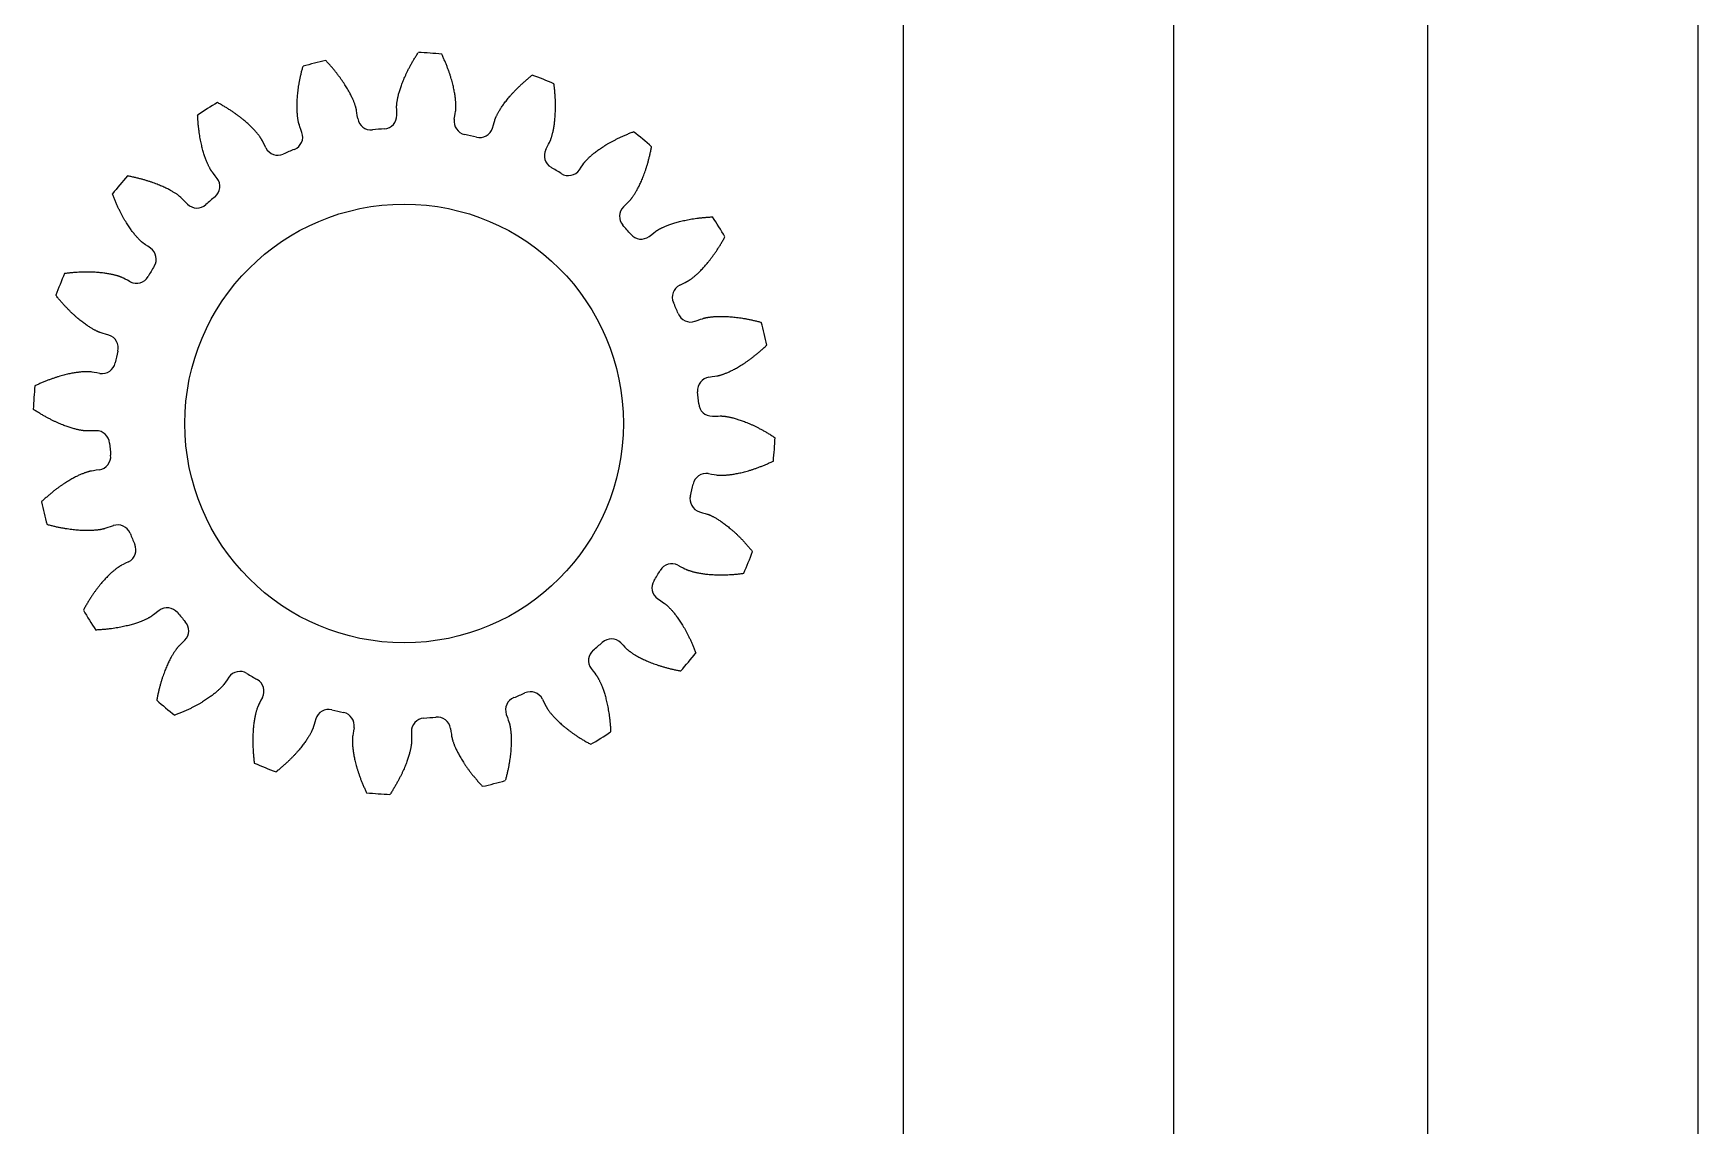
# Model space of a CAD drawing. Extents: x 228 to 279, y -33 to 176.
# Drawn here: x 229.17 to 278.5, y 71.66 to 104.03 of the extents above; entities that cross this region are included whole.
import ezdxf

# ---------------------------------------------------------------- set-up
doc = ezdxf.new("R2010")
doc.units = 0
doc.header["$LTSCALE"] = 12.7
doc.layers.add('VISIBLE', color=7, linetype='CONTINUOUS')

msp = doc.modelspace()

# ---------------------------------------------------------------- linework, layer by layer
at = {"layer": 'VISIBLE'}
for p, q in [((278.502, 173.671), (278.502, -28.697)), ((262.963, 172.014), (262.963, -30.354)), ((270.502, -25.483), (270.502, 170.456)), ((254.963, -27.14), (254.963, 168.799))]:
    msp.add_line(p, q, dxfattribs=at)
msp.add_circle((240.161, 92.467), 6.5, dxfattribs=at)
for centre, radius, start, end in [((240.161, 92.467), 11, 102.1909, 105.8091), ((240.161, 92.467), 11, 84.1909, 87.8091), ((240.161, 92.467), 11, 66.1909, 69.8091), ((240.161, 92.467), 11, 120.1909, 123.8091), ((239.179, 101.56), 0.396, 188.6271, 276.163), ((240.161, 92.467), 8.75, 93.837, 96.163), ((239.549, 101.592), 0.396, 273.837, 1.3729), ((242.037, 101.418), 0.396, 170.6271, 258.163), ((242.399, 101.335), 0.396, 255.837, 343.3729), ((236.759, 100.956), 0.396, 291.837, 19.3729), ((240.161, 92.467), 8.75, 75.837, 78.163), ((240.161, 92.467), 11, 48.1909, 51.8091), ((236.417, 100.811), 0.396, 206.6271, 294.163), ((240.161, 92.467), 8.75, 111.837, 114.163), ((244.711, 100.4), 0.396, 152.6271, 240.163), ((240.161, 92.467), 11, 138.1909, 141.8091), ((234.302, 99.489), 0.396, 309.837, 37.3729), ((240.161, 92.467), 8.75, 57.837, 60.163), ((245.029, 100.209), 0.396, 237.837, 325.3729), ((240.161, 92.467), 8.75, 129.837, 132.163), ((234.022, 99.246), 0.396, 224.6271, 312.163), ((246.94, 98.606), 0.396, 134.6271, 222.163), ((240.161, 92.467), 8.75, 39.837, 42.163), ((240.161, 92.467), 11, 30.1909, 33.8091), ((247.184, 98.326), 0.396, 219.837, 307.3729), ((232.418, 97.335), 0.396, 327.837, 55.3729), ((240.161, 92.467), 11, 156.1909, 159.8091), ((232.227, 97.017), 0.396, 242.6271, 330.163), ((240.161, 92.467), 8.75, 147.837, 150.163), ((248.505, 96.21), 0.396, 116.6271, 204.163), ((240.161, 92.467), 8.75, 21.837, 24.163), ((248.65, 95.869), 0.396, 201.837, 289.3729), ((240.161, 92.467), 11, 12.1909, 15.8091), ((231.293, 94.704), 0.396, 345.837, 73.3729), ((231.209, 94.343), 0.396, 260.6271, 348.163), ((240.161, 92.467), 8.75, 165.837, 168.163), ((249.254, 93.448), 0.396, 98.6271, 186.163), ((240.161, 92.467), 11, 174.1909, 177.8091), ((240.161, 92.467), 8.75, 3.837, 6.163), ((249.286, 93.079), 0.396, 183.837, 271.3729), ((231.035, 91.854), 0.396, 3.837, 91.3729), ((240.161, 92.467), 8.75, 183.837, 186.163), ((240.161, 92.467), 11, 354.1909, 357.8091), ((231.068, 91.485), 0.396, 278.6271, 6.163), ((249.112, 90.59), 0.396, 80.6271, 168.163), ((249.029, 90.229), 0.396, 165.837, 253.3729), ((240.161, 92.467), 8.75, 345.837, 348.163), ((240.161, 92.467), 11, 192.1909, 195.8091), ((231.671, 89.065), 0.396, 21.837, 109.3729), ((231.816, 88.723), 0.396, 296.6271, 24.163), ((240.161, 92.467), 8.75, 201.837, 204.163), ((248.094, 87.916), 0.396, 62.6271, 150.163), ((240.161, 92.467), 11, 336.1909, 339.8091), ((240.161, 92.467), 8.75, 327.837, 330.163), ((247.903, 87.598), 0.396, 147.837, 235.3729), ((240.161, 92.467), 11, 210.1909, 213.8091), ((233.138, 86.608), 0.396, 39.837, 127.3729), ((240.161, 92.467), 8.75, 219.837, 222.163), ((233.381, 86.327), 0.396, 314.6271, 42.163), ((240.161, 92.467), 8.75, 309.837, 312.163), ((246.3, 85.687), 0.396, 44.6271, 132.163), ((246.02, 85.444), 0.396, 129.837, 217.3729), ((240.161, 92.467), 11, 318.1909, 321.8091), ((235.292, 84.724), 0.396, 57.837, 145.3729), ((240.161, 92.467), 8.75, 237.837, 240.163), ((235.61, 84.533), 0.396, 332.6271, 60.163), ((240.161, 92.467), 8.75, 291.837, 294.163), ((243.905, 84.122), 0.396, 26.6271, 114.163), ((240.161, 92.467), 11, 228.1909, 231.8091), ((237.923, 83.599), 0.396, 75.837, 163.3729), ((240.161, 92.467), 8.75, 255.837, 258.163), ((238.285, 83.515), 0.396, 350.6271, 78.163), ((243.563, 83.977), 0.396, 111.837, 199.3729), ((240.773, 83.341), 0.396, 93.837, 181.3729), ((240.161, 92.467), 8.75, 273.837, 276.163), ((241.143, 83.373), 0.396, 8.6271, 96.163), ((240.161, 92.467), 11, 300.1909, 303.8091), ((240.161, 92.467), 11, 246.1909, 249.8091), ((240.161, 92.467), 11, 264.1909, 267.8091), ((240.161, 92.467), 11, 282.1909, 285.8091)]:
    msp.add_arc(centre, radius, start, end, dxfattribs=at)
for points in [[(238.787, 101.5), (238.766, 101.639), (238.748, 101.757), (238.747, 101.763), (238.745, 101.774), (238.742, 101.786), (238.738, 101.803), (238.733, 101.823), (238.726, 101.846), (238.717, 101.873), (238.707, 101.904), (238.695, 101.937), (238.682, 101.974), (238.665, 102.014), (238.647, 102.058), (238.626, 102.104), (238.603, 102.153), (238.577, 102.205), (238.549, 102.26), (238.517, 102.318), (238.482, 102.378), (238.445, 102.441), (238.404, 102.506), (238.359, 102.574), (238.311, 102.644), (238.26, 102.716), (238.205, 102.789), (238.146, 102.865), (238.083, 102.942), (238.017, 103.021), (237.946, 103.102), (237.886, 103.168), (237.849, 103.207), (237.838, 103.218)], [(239.945, 101.602), (239.941, 101.741), (239.938, 101.861), (239.939, 101.868), (239.939, 101.878), (239.94, 101.891), (239.941, 101.908), (239.942, 101.929), (239.945, 101.953), (239.949, 101.981), (239.953, 102.013), (239.959, 102.048), (239.967, 102.087), (239.975, 102.129), (239.986, 102.175), (239.998, 102.224), (240.013, 102.276), (240.029, 102.332), (240.048, 102.391), (240.069, 102.454), (240.093, 102.519), (240.119, 102.588), (240.148, 102.659), (240.18, 102.733), (240.215, 102.81), (240.253, 102.89), (240.294, 102.972), (240.339, 103.057), (240.387, 103.144), (240.439, 103.233), (240.495, 103.325), (240.543, 103.4), (240.572, 103.445), (240.581, 103.458)], [(241.646, 101.483), (241.669, 101.621), (241.688, 101.739), (241.689, 101.745), (241.69, 101.756), (241.691, 101.769), (241.693, 101.786), (241.694, 101.806), (241.695, 101.831), (241.695, 101.859), (241.695, 101.891), (241.694, 101.926), (241.692, 101.966), (241.689, 102.009), (241.685, 102.056), (241.68, 102.106), (241.673, 102.16), (241.664, 102.218), (241.654, 102.279), (241.642, 102.344), (241.627, 102.412), (241.611, 102.483), (241.592, 102.558), (241.571, 102.636), (241.547, 102.717), (241.52, 102.801), (241.491, 102.889), (241.458, 102.979), (241.422, 103.072), (241.383, 103.167), (241.341, 103.266), (241.304, 103.347), (241.281, 103.395), (241.274, 103.41)], [(237.132, 101.088), (237.086, 101.22), (237.046, 101.333), (237.044, 101.339), (237.041, 101.349), (237.038, 101.361), (237.034, 101.378), (237.029, 101.398), (237.024, 101.422), (237.019, 101.45), (237.014, 101.481), (237.008, 101.517), (237.003, 101.556), (236.999, 101.599), (236.995, 101.645), (236.991, 101.696), (236.988, 101.751), (236.987, 101.809), (236.986, 101.871), (236.987, 101.937), (236.989, 102.006), (236.993, 102.079), (236.999, 102.156), (237.006, 102.237), (237.016, 102.321), (237.027, 102.408), (237.041, 102.499), (237.058, 102.594), (237.077, 102.691), (237.099, 102.793), (237.123, 102.897), (237.145, 102.983), (237.16, 103.035), (237.164, 103.05)], [(242.778, 101.221), (242.818, 101.355), (242.852, 101.47), (242.855, 101.476), (242.858, 101.486), (242.863, 101.498), (242.869, 101.514), (242.877, 101.533), (242.887, 101.555), (242.899, 101.581), (242.913, 101.609), (242.93, 101.641), (242.949, 101.676), (242.97, 101.713), (242.994, 101.754), (243.021, 101.797), (243.051, 101.842), (243.084, 101.89), (243.12, 101.941), (243.16, 101.993), (243.202, 102.048), (243.248, 102.105), (243.298, 102.164), (243.351, 102.225), (243.408, 102.287), (243.469, 102.351), (243.534, 102.417), (243.603, 102.483), (243.676, 102.551), (243.753, 102.62), (243.834, 102.69), (243.903, 102.747), (243.945, 102.78), (243.957, 102.791)], [(244.36, 100.582), (244.424, 100.706), (244.479, 100.813), (244.482, 100.819), (244.486, 100.829), (244.491, 100.84), (244.497, 100.856), (244.505, 100.875), (244.513, 100.898), (244.522, 100.925), (244.532, 100.955), (244.542, 100.99), (244.552, 101.028), (244.563, 101.07), (244.574, 101.115), (244.584, 101.165), (244.594, 101.219), (244.604, 101.276), (244.613, 101.337), (244.621, 101.403), (244.629, 101.472), (244.635, 101.545), (244.64, 101.622), (244.644, 101.703), (244.647, 101.787), (244.647, 101.875), (244.646, 101.967), (244.643, 102.063), (244.638, 102.163), (244.63, 102.266), (244.62, 102.373), (244.61, 102.461), (244.604, 102.514), (244.601, 102.53)], [(236.063, 100.634), (236, 100.759), (235.946, 100.866), (235.943, 100.871), (235.938, 100.881), (235.931, 100.892), (235.922, 100.906), (235.911, 100.924), (235.898, 100.944), (235.881, 100.967), (235.862, 100.993), (235.841, 101.021), (235.816, 101.052), (235.788, 101.085), (235.757, 101.12), (235.723, 101.158), (235.686, 101.198), (235.645, 101.239), (235.601, 101.283), (235.553, 101.328), (235.502, 101.375), (235.446, 101.423), (235.387, 101.472), (235.324, 101.523), (235.257, 101.574), (235.186, 101.627), (235.111, 101.68), (235.031, 101.734), (234.948, 101.788), (234.86, 101.842), (234.768, 101.897), (234.69, 101.941), (234.643, 101.967), (234.629, 101.974)], [(234.616, 99.73), (234.532, 99.841), (234.459, 99.936), (234.455, 99.942), (234.449, 99.951), (234.442, 99.961), (234.433, 99.976), (234.422, 99.993), (234.41, 100.014), (234.397, 100.039), (234.382, 100.067), (234.366, 100.099), (234.349, 100.135), (234.331, 100.175), (234.313, 100.218), (234.294, 100.265), (234.275, 100.316), (234.255, 100.371), (234.236, 100.43), (234.216, 100.492), (234.197, 100.559), (234.178, 100.63), (234.159, 100.705), (234.142, 100.784), (234.125, 100.866), (234.109, 100.953), (234.094, 101.044), (234.08, 101.139), (234.068, 101.238), (234.057, 101.341), (234.049, 101.448), (234.043, 101.537), (234.041, 101.59), (234.04, 101.606)], [(245.355, 99.984), (245.435, 100.099), (245.503, 100.198), (245.507, 100.203), (245.513, 100.211), (245.521, 100.221), (245.532, 100.234), (245.546, 100.25), (245.562, 100.268), (245.582, 100.289), (245.604, 100.311), (245.629, 100.336), (245.658, 100.363), (245.69, 100.392), (245.726, 100.423), (245.765, 100.456), (245.807, 100.49), (245.853, 100.526), (245.903, 100.562), (245.957, 100.6), (246.014, 100.639), (246.076, 100.679), (246.141, 100.72), (246.211, 100.761), (246.284, 100.803), (246.362, 100.845), (246.444, 100.887), (246.53, 100.93), (246.62, 100.972), (246.715, 101.013), (246.814, 101.055), (246.896, 101.088), (246.947, 101.106), (246.962, 101.112)], [(246.662, 98.888), (246.762, 98.986), (246.847, 99.07), (246.851, 99.075), (246.858, 99.083), (246.867, 99.092), (246.878, 99.105), (246.891, 99.121), (246.906, 99.141), (246.923, 99.163), (246.941, 99.189), (246.961, 99.219), (246.983, 99.252), (247.006, 99.288), (247.03, 99.329), (247.056, 99.373), (247.082, 99.42), (247.109, 99.472), (247.136, 99.527), (247.165, 99.587), (247.193, 99.65), (247.222, 99.718), (247.25, 99.789), (247.279, 99.865), (247.307, 99.945), (247.335, 100.028), (247.363, 100.116), (247.389, 100.208), (247.415, 100.305), (247.44, 100.405), (247.463, 100.51), (247.481, 100.597), (247.491, 100.65), (247.494, 100.666)], [(233.74, 98.968), (233.641, 99.067), (233.557, 99.152), (233.552, 99.157), (233.544, 99.164), (233.535, 99.172), (233.522, 99.183), (233.506, 99.196), (233.487, 99.212), (233.464, 99.228), (233.438, 99.247), (233.409, 99.267), (233.376, 99.289), (233.339, 99.312), (233.299, 99.336), (233.255, 99.361), (233.207, 99.388), (233.155, 99.415), (233.1, 99.442), (233.04, 99.47), (232.977, 99.499), (232.909, 99.527), (232.838, 99.556), (232.762, 99.585), (232.683, 99.613), (232.599, 99.641), (232.511, 99.668), (232.419, 99.695), (232.323, 99.721), (232.222, 99.745), (232.118, 99.769), (232.03, 99.787), (231.978, 99.797), (231.962, 99.8)], [(232.643, 97.661), (232.528, 97.741), (232.43, 97.809), (232.425, 97.813), (232.416, 97.819), (232.406, 97.827), (232.393, 97.838), (232.377, 97.852), (232.359, 97.868), (232.339, 97.887), (232.316, 97.91), (232.291, 97.935), (232.264, 97.964), (232.235, 97.996), (232.204, 98.031), (232.171, 98.07), (232.137, 98.113), (232.102, 98.159), (232.065, 98.209), (232.027, 98.263), (231.988, 98.32), (231.948, 98.382), (231.907, 98.447), (231.866, 98.517), (231.824, 98.59), (231.782, 98.668), (231.74, 98.75), (231.698, 98.836), (231.656, 98.926), (231.614, 99.02), (231.573, 99.119), (231.54, 99.202), (231.521, 99.252), (231.515, 99.268)], [(247.424, 98.011), (247.535, 98.096), (247.631, 98.168), (247.636, 98.172), (247.645, 98.178), (247.655, 98.185), (247.67, 98.194), (247.687, 98.205), (247.709, 98.217), (247.733, 98.231), (247.762, 98.245), (247.794, 98.261), (247.829, 98.278), (247.869, 98.296), (247.912, 98.314), (247.959, 98.333), (248.01, 98.352), (248.065, 98.372), (248.124, 98.392), (248.187, 98.411), (248.253, 98.431), (248.324, 98.45), (248.399, 98.468), (248.478, 98.486), (248.561, 98.503), (248.648, 98.519), (248.738, 98.534), (248.833, 98.547), (248.932, 98.559), (249.035, 98.57), (249.142, 98.579), (249.231, 98.584), (249.284, 98.587), (249.301, 98.587)], [(248.328, 96.564), (248.453, 96.627), (248.56, 96.681), (248.566, 96.684), (248.575, 96.689), (248.586, 96.696), (248.6, 96.705), (248.618, 96.716), (248.638, 96.73), (248.661, 96.746), (248.687, 96.765), (248.715, 96.787), (248.746, 96.811), (248.779, 96.839), (248.815, 96.87), (248.852, 96.904), (248.892, 96.941), (248.934, 96.982), (248.977, 97.026), (249.022, 97.074), (249.069, 97.126), (249.117, 97.181), (249.166, 97.24), (249.217, 97.303), (249.268, 97.37), (249.321, 97.441), (249.374, 97.517), (249.428, 97.596), (249.482, 97.679), (249.537, 97.767), (249.591, 97.859), (249.635, 97.937), (249.661, 97.984), (249.669, 97.998)], [(232.045, 96.665), (231.921, 96.73), (231.814, 96.785), (231.808, 96.787), (231.799, 96.792), (231.787, 96.797), (231.771, 96.803), (231.752, 96.811), (231.729, 96.819), (231.702, 96.828), (231.672, 96.838), (231.638, 96.848), (231.599, 96.858), (231.558, 96.869), (231.512, 96.879), (231.462, 96.89), (231.409, 96.9), (231.351, 96.91), (231.29, 96.919), (231.225, 96.927), (231.155, 96.935), (231.082, 96.941), (231.005, 96.946), (230.925, 96.95), (230.84, 96.952), (230.752, 96.953), (230.66, 96.952), (230.564, 96.949), (230.465, 96.944), (230.361, 96.936), (230.255, 96.926), (230.166, 96.916), (230.113, 96.909), (230.097, 96.907)], [(231.406, 95.084), (231.272, 95.124), (231.157, 95.158), (231.151, 95.16), (231.141, 95.164), (231.129, 95.169), (231.113, 95.175), (231.094, 95.183), (231.072, 95.193), (231.046, 95.205), (231.018, 95.219), (230.986, 95.236), (230.952, 95.255), (230.914, 95.276), (230.874, 95.3), (230.831, 95.327), (230.785, 95.357), (230.737, 95.39), (230.687, 95.426), (230.634, 95.465), (230.579, 95.508), (230.522, 95.554), (230.463, 95.604), (230.402, 95.657), (230.34, 95.714), (230.276, 95.775), (230.211, 95.84), (230.144, 95.909), (230.076, 95.982), (230.007, 96.059), (229.937, 96.14), (229.88, 96.209), (229.847, 96.25), (229.837, 96.263)], [(248.782, 95.495), (248.914, 95.541), (249.027, 95.581), (249.033, 95.583), (249.043, 95.586), (249.056, 95.589), (249.072, 95.593), (249.092, 95.598), (249.116, 95.603), (249.144, 95.608), (249.175, 95.614), (249.211, 95.619), (249.25, 95.624), (249.293, 95.629), (249.34, 95.633), (249.39, 95.636), (249.445, 95.639), (249.503, 95.64), (249.565, 95.641), (249.631, 95.64), (249.7, 95.638), (249.774, 95.634), (249.85, 95.628), (249.931, 95.621), (250.015, 95.612), (250.102, 95.6), (250.193, 95.586), (250.288, 95.57), (250.386, 95.551), (250.487, 95.529), (250.591, 95.504), (250.677, 95.482), (250.729, 95.468), (250.745, 95.463)], [(249.194, 93.84), (249.333, 93.861), (249.451, 93.879), (249.458, 93.88), (249.468, 93.882), (249.481, 93.885), (249.497, 93.889), (249.517, 93.895), (249.541, 93.901), (249.567, 93.91), (249.598, 93.92), (249.631, 93.932), (249.668, 93.946), (249.708, 93.962), (249.752, 93.98), (249.798, 94.001), (249.847, 94.024), (249.9, 94.05), (249.955, 94.079), (250.012, 94.11), (250.073, 94.145), (250.135, 94.183), (250.201, 94.224), (250.268, 94.268), (250.338, 94.316), (250.41, 94.367), (250.484, 94.422), (250.559, 94.481), (250.637, 94.544), (250.716, 94.61), (250.796, 94.681), (250.862, 94.741), (250.901, 94.778), (250.913, 94.789)], [(231.145, 93.952), (231.007, 93.975), (230.888, 93.994), (230.882, 93.995), (230.871, 93.996), (230.859, 93.997), (230.842, 93.998), (230.821, 94), (230.797, 94), (230.768, 94.001), (230.737, 94.001), (230.701, 94), (230.661, 93.998), (230.618, 93.995), (230.571, 93.991), (230.521, 93.985), (230.467, 93.978), (230.409, 93.97), (230.348, 93.96), (230.283, 93.947), (230.215, 93.933), (230.144, 93.917), (230.069, 93.898), (229.991, 93.877), (229.91, 93.853), (229.826, 93.826), (229.739, 93.796), (229.649, 93.764), (229.556, 93.728), (229.46, 93.689), (229.361, 93.647), (229.28, 93.61), (229.232, 93.587), (229.217, 93.58)], [(231.026, 92.25), (230.886, 92.247), (230.766, 92.244), (230.76, 92.245), (230.749, 92.245), (230.736, 92.245), (230.719, 92.246), (230.699, 92.248), (230.674, 92.251), (230.646, 92.254), (230.615, 92.259), (230.58, 92.265), (230.541, 92.272), (230.498, 92.281), (230.453, 92.292), (230.403, 92.304), (230.351, 92.318), (230.295, 92.335), (230.236, 92.354), (230.174, 92.375), (230.108, 92.398), (230.04, 92.425), (229.968, 92.454), (229.894, 92.486), (229.817, 92.52), (229.737, 92.559), (229.655, 92.6), (229.57, 92.645), (229.483, 92.693), (229.394, 92.745), (229.302, 92.801), (229.227, 92.849), (229.182, 92.878), (229.169, 92.887)], [(249.296, 92.683), (249.436, 92.686), (249.555, 92.689), (249.562, 92.689), (249.573, 92.688), (249.585, 92.688), (249.602, 92.687), (249.623, 92.685), (249.647, 92.682), (249.675, 92.679), (249.707, 92.674), (249.742, 92.668), (249.781, 92.661), (249.823, 92.652), (249.869, 92.641), (249.918, 92.629), (249.971, 92.615), (250.027, 92.598), (250.086, 92.579), (250.148, 92.558), (250.213, 92.535), (250.282, 92.509), (250.353, 92.479), (250.427, 92.448), (250.504, 92.413), (250.584, 92.374), (250.666, 92.333), (250.751, 92.288), (250.838, 92.24), (250.928, 92.188), (251.019, 92.132), (251.094, 92.085), (251.139, 92.055), (251.153, 92.046)], [(249.177, 90.981), (249.315, 90.958), (249.433, 90.939), (249.44, 90.938), (249.45, 90.937), (249.463, 90.936), (249.48, 90.935), (249.5, 90.934), (249.525, 90.933), (249.553, 90.932), (249.585, 90.933), (249.621, 90.933), (249.66, 90.935), (249.703, 90.938), (249.75, 90.942), (249.801, 90.948), (249.855, 90.955), (249.912, 90.963), (249.973, 90.973), (250.038, 90.986), (250.106, 91), (250.178, 91.016), (250.252, 91.035), (250.33, 91.056), (250.411, 91.08), (250.496, 91.107), (250.583, 91.137), (250.673, 91.169), (250.766, 91.205), (250.862, 91.244), (250.96, 91.286), (251.041, 91.323), (251.09, 91.346), (251.104, 91.353)], [(231.127, 91.093), (230.989, 91.072), (230.87, 91.054), (230.864, 91.053), (230.853, 91.051), (230.841, 91.048), (230.824, 91.044), (230.804, 91.038), (230.781, 91.032), (230.754, 91.023), (230.724, 91.013), (230.69, 91.001), (230.653, 90.987), (230.613, 90.971), (230.57, 90.953), (230.523, 90.932), (230.474, 90.909), (230.422, 90.883), (230.367, 90.854), (230.309, 90.823), (230.249, 90.788), (230.186, 90.75), (230.121, 90.709), (230.053, 90.665), (229.984, 90.617), (229.912, 90.566), (229.838, 90.511), (229.762, 90.452), (229.685, 90.389), (229.606, 90.323), (229.525, 90.252), (229.459, 90.192), (229.421, 90.155), (229.409, 90.144)], [(248.915, 89.849), (249.05, 89.809), (249.164, 89.775), (249.17, 89.773), (249.181, 89.769), (249.192, 89.765), (249.208, 89.758), (249.227, 89.75), (249.25, 89.74), (249.275, 89.728), (249.304, 89.714), (249.335, 89.697), (249.37, 89.679), (249.407, 89.657), (249.448, 89.633), (249.491, 89.606), (249.536, 89.576), (249.584, 89.543), (249.635, 89.507), (249.688, 89.468), (249.742, 89.425), (249.799, 89.379), (249.858, 89.329), (249.919, 89.276), (249.982, 89.219), (250.046, 89.158), (250.111, 89.093), (250.178, 89.024), (250.246, 88.951), (250.315, 88.874), (250.384, 88.793), (250.441, 88.725), (250.475, 88.683), (250.485, 88.67)], [(231.54, 89.438), (231.408, 89.392), (231.295, 89.352), (231.288, 89.35), (231.278, 89.347), (231.266, 89.344), (231.249, 89.34), (231.229, 89.335), (231.205, 89.33), (231.178, 89.325), (231.146, 89.319), (231.111, 89.314), (231.072, 89.309), (231.029, 89.304), (230.982, 89.3), (230.931, 89.297), (230.877, 89.294), (230.819, 89.293), (230.756, 89.292), (230.691, 89.293), (230.621, 89.295), (230.548, 89.299), (230.471, 89.305), (230.391, 89.312), (230.307, 89.321), (230.219, 89.333), (230.128, 89.347), (230.034, 89.364), (229.936, 89.383), (229.835, 89.404), (229.73, 89.429), (229.644, 89.451), (229.592, 89.465), (229.577, 89.47)], [(231.994, 88.369), (231.868, 88.306), (231.761, 88.252), (231.756, 88.249), (231.746, 88.244), (231.736, 88.237), (231.721, 88.228), (231.704, 88.217), (231.683, 88.203), (231.66, 88.187), (231.635, 88.168), (231.606, 88.146), (231.576, 88.122), (231.542, 88.094), (231.507, 88.063), (231.469, 88.029), (231.43, 87.992), (231.388, 87.951), (231.345, 87.907), (231.299, 87.859), (231.253, 87.807), (231.205, 87.752), (231.155, 87.693), (231.105, 87.63), (231.053, 87.563), (231.001, 87.492), (230.947, 87.417), (230.894, 87.337), (230.839, 87.254), (230.785, 87.166), (230.73, 87.074), (230.686, 86.996), (230.661, 86.949), (230.653, 86.935)], [(248.276, 88.268), (248.401, 88.203), (248.507, 88.148), (248.513, 88.146), (248.523, 88.141), (248.535, 88.136), (248.55, 88.13), (248.57, 88.122), (248.593, 88.114), (248.619, 88.105), (248.65, 88.095), (248.684, 88.085), (248.722, 88.075), (248.764, 88.064), (248.81, 88.054), (248.859, 88.043), (248.913, 88.033), (248.97, 88.023), (249.032, 88.014), (249.097, 88.006), (249.166, 87.998), (249.239, 87.992), (249.316, 87.987), (249.397, 87.983), (249.481, 87.981), (249.57, 87.98), (249.662, 87.981), (249.758, 87.984), (249.857, 87.99), (249.96, 87.997), (250.067, 88.007), (250.155, 88.017), (250.209, 88.024), (250.225, 88.026)], [(232.897, 86.922), (232.786, 86.837), (232.691, 86.765), (232.686, 86.761), (232.677, 86.755), (232.666, 86.748), (232.652, 86.739), (232.634, 86.728), (232.613, 86.716), (232.588, 86.702), (232.56, 86.688), (232.528, 86.672), (232.492, 86.655), (232.453, 86.637), (232.409, 86.619), (232.362, 86.6), (232.311, 86.581), (232.257, 86.561), (232.198, 86.541), (232.135, 86.522), (232.068, 86.503), (231.997, 86.484), (231.922, 86.465), (231.844, 86.447), (231.761, 86.43), (231.674, 86.414), (231.583, 86.399), (231.488, 86.386), (231.389, 86.374), (231.286, 86.363), (231.18, 86.355), (231.091, 86.349), (231.037, 86.346), (231.021, 86.346)], [(247.678, 87.272), (247.793, 87.192), (247.892, 87.124), (247.897, 87.12), (247.906, 87.114), (247.915, 87.106), (247.929, 87.095), (247.944, 87.081), (247.962, 87.065), (247.983, 87.046), (248.006, 87.023), (248.031, 86.998), (248.058, 86.969), (248.087, 86.937), (248.118, 86.902), (248.15, 86.863), (248.184, 86.82), (248.22, 86.774), (248.257, 86.724), (248.295, 86.67), (248.334, 86.613), (248.374, 86.551), (248.414, 86.486), (248.456, 86.417), (248.497, 86.343), (248.539, 86.265), (248.582, 86.183), (248.624, 86.097), (248.666, 86.007), (248.708, 85.913), (248.749, 85.814), (248.782, 85.731), (248.801, 85.681), (248.806, 85.665)], [(233.66, 86.046), (233.56, 85.947), (233.475, 85.863), (233.47, 85.858), (233.463, 85.85), (233.455, 85.841), (233.444, 85.828), (233.431, 85.812), (233.416, 85.792), (233.399, 85.77), (233.38, 85.744), (233.36, 85.714), (233.338, 85.681), (233.315, 85.645), (233.291, 85.605), (233.266, 85.561), (233.24, 85.513), (233.213, 85.461), (233.185, 85.406), (233.157, 85.346), (233.128, 85.283), (233.1, 85.215), (233.071, 85.144), (233.043, 85.068), (233.014, 84.988), (232.986, 84.905), (232.959, 84.817), (232.932, 84.725), (232.907, 84.628), (232.882, 84.528), (232.858, 84.423), (232.84, 84.336), (232.831, 84.283), (232.828, 84.267)], [(246.582, 85.965), (246.68, 85.866), (246.764, 85.781), (246.769, 85.776), (246.777, 85.769), (246.787, 85.761), (246.8, 85.75), (246.816, 85.737), (246.835, 85.722), (246.857, 85.705), (246.883, 85.686), (246.913, 85.666), (246.946, 85.644), (246.982, 85.621), (247.023, 85.597), (247.067, 85.572), (247.115, 85.545), (247.166, 85.518), (247.222, 85.491), (247.281, 85.463), (247.345, 85.434), (247.412, 85.406), (247.484, 85.377), (247.559, 85.348), (247.639, 85.32), (247.723, 85.292), (247.811, 85.265), (247.903, 85.238), (247.999, 85.212), (248.099, 85.188), (248.204, 85.164), (248.291, 85.146), (248.344, 85.136), (248.36, 85.133)], [(234.966, 84.949), (234.887, 84.834), (234.819, 84.735), (234.815, 84.73), (234.808, 84.722), (234.8, 84.712), (234.789, 84.699), (234.776, 84.683), (234.759, 84.665), (234.74, 84.645), (234.718, 84.622), (234.692, 84.597), (234.663, 84.57), (234.631, 84.541), (234.596, 84.51), (234.557, 84.477), (234.514, 84.443), (234.468, 84.408), (234.418, 84.371), (234.365, 84.333), (234.307, 84.294), (234.246, 84.254), (234.18, 84.213), (234.111, 84.172), (234.037, 84.13), (233.96, 84.088), (233.878, 84.046), (233.792, 84.004), (233.701, 83.961), (233.607, 83.92), (233.508, 83.878), (233.425, 83.846), (233.375, 83.827), (233.36, 83.821)], [(245.705, 85.203), (245.79, 85.092), (245.863, 84.997), (245.866, 84.991), (245.872, 84.983), (245.879, 84.972), (245.888, 84.957), (245.899, 84.94), (245.911, 84.919), (245.925, 84.894), (245.94, 84.866), (245.956, 84.834), (245.972, 84.798), (245.99, 84.758), (246.008, 84.715), (246.027, 84.668), (246.047, 84.617), (246.066, 84.562), (246.086, 84.503), (246.105, 84.441), (246.125, 84.374), (246.144, 84.303), (246.162, 84.228), (246.18, 84.149), (246.197, 84.067), (246.213, 83.98), (246.228, 83.889), (246.241, 83.794), (246.253, 83.695), (246.264, 83.592), (246.273, 83.485), (246.278, 83.396), (246.281, 83.343), (246.281, 83.327)], [(235.962, 84.351), (235.898, 84.227), (235.843, 84.12), (235.84, 84.114), (235.836, 84.104), (235.831, 84.093), (235.824, 84.077), (235.817, 84.058), (235.808, 84.035), (235.799, 84.008), (235.79, 83.978), (235.779, 83.943), (235.769, 83.905), (235.758, 83.863), (235.748, 83.818), (235.737, 83.768), (235.727, 83.714), (235.718, 83.657), (235.708, 83.596), (235.7, 83.53), (235.693, 83.461), (235.686, 83.388), (235.681, 83.311), (235.677, 83.231), (235.675, 83.146), (235.674, 83.058), (235.675, 82.966), (235.679, 82.87), (235.684, 82.77), (235.691, 82.667), (235.701, 82.561), (235.711, 82.472), (235.718, 82.419), (235.72, 82.403)], [(244.259, 84.299), (244.321, 84.174), (244.375, 84.067), (244.378, 84.062), (244.384, 84.052), (244.39, 84.041), (244.399, 84.027), (244.41, 84.009), (244.424, 83.989), (244.44, 83.966), (244.459, 83.94), (244.481, 83.912), (244.506, 83.881), (244.533, 83.848), (244.564, 83.813), (244.598, 83.775), (244.635, 83.735), (244.676, 83.694), (244.721, 83.65), (244.768, 83.605), (244.82, 83.559), (244.875, 83.51), (244.934, 83.461), (244.997, 83.41), (245.064, 83.359), (245.136, 83.306), (245.211, 83.253), (245.29, 83.199), (245.374, 83.145), (245.461, 83.091), (245.554, 83.036), (245.631, 82.992), (245.678, 82.966), (245.692, 82.959)], [(237.543, 83.712), (237.503, 83.578), (237.469, 83.463), (237.467, 83.457), (237.463, 83.447), (237.459, 83.435), (237.452, 83.419), (237.444, 83.4), (237.434, 83.378), (237.422, 83.352), (237.408, 83.324), (237.392, 83.292), (237.373, 83.257), (237.351, 83.22), (237.327, 83.18), (237.3, 83.137), (237.27, 83.091), (237.237, 83.043), (237.201, 82.992), (237.162, 82.94), (237.119, 82.885), (237.073, 82.828), (237.023, 82.769), (236.97, 82.708), (236.913, 82.646), (236.852, 82.582), (236.787, 82.516), (236.719, 82.45), (236.646, 82.382), (236.569, 82.313), (236.487, 82.243), (236.419, 82.186), (236.377, 82.153), (236.364, 82.142)], [(238.675, 83.451), (238.653, 83.312), (238.633, 83.194), (238.633, 83.188), (238.631, 83.177), (238.63, 83.164), (238.629, 83.147), (238.628, 83.127), (238.627, 83.102), (238.627, 83.074), (238.627, 83.042), (238.628, 83.007), (238.63, 82.967), (238.632, 82.924), (238.637, 82.877), (238.642, 82.827), (238.649, 82.773), (238.657, 82.715), (238.668, 82.654), (238.68, 82.589), (238.694, 82.521), (238.711, 82.45), (238.729, 82.375), (238.751, 82.297), (238.775, 82.216), (238.801, 82.132), (238.831, 82.045), (238.863, 81.954), (238.899, 81.861), (238.938, 81.766), (238.981, 81.667), (239.017, 81.586), (239.04, 81.538), (239.047, 81.523)], [(241.534, 83.433), (241.555, 83.294), (241.573, 83.176), (241.575, 83.17), (241.577, 83.159), (241.579, 83.147), (241.584, 83.13), (241.589, 83.11), (241.596, 83.087), (241.604, 83.06), (241.614, 83.03), (241.626, 82.996), (241.64, 82.959), (241.656, 82.919), (241.674, 82.876), (241.695, 82.829), (241.718, 82.78), (241.744, 82.728), (241.773, 82.673), (241.805, 82.615), (241.839, 82.555), (241.877, 82.492), (241.918, 82.427), (241.962, 82.359), (242.01, 82.289), (242.061, 82.217), (242.117, 82.144), (242.175, 82.068), (242.238, 81.991), (242.305, 81.912), (242.375, 81.831), (242.436, 81.765), (242.472, 81.726), (242.484, 81.715)], [(243.189, 83.845), (243.236, 83.713), (243.275, 83.6), (243.277, 83.594), (243.28, 83.584), (243.283, 83.572), (243.288, 83.555), (243.292, 83.535), (243.297, 83.511), (243.303, 83.483), (243.308, 83.452), (243.313, 83.417), (243.318, 83.377), (243.323, 83.334), (243.327, 83.288), (243.33, 83.237), (243.333, 83.183), (243.335, 83.124), (243.335, 83.062), (243.334, 82.996), (243.332, 82.927), (243.328, 82.854), (243.323, 82.777), (243.315, 82.696), (243.306, 82.612), (243.294, 82.525), (243.28, 82.434), (243.264, 82.339), (243.245, 82.242), (243.223, 82.141), (243.198, 82.036), (243.176, 81.95), (243.162, 81.898), (243.158, 81.883)], [(240.377, 83.332), (240.38, 83.192), (240.383, 83.072), (240.383, 83.065), (240.383, 83.055), (240.382, 83.042), (240.381, 83.025), (240.379, 83.004), (240.376, 82.98), (240.373, 82.952), (240.368, 82.921), (240.362, 82.885), (240.355, 82.847), (240.346, 82.804), (240.336, 82.758), (240.323, 82.709), (240.309, 82.657), (240.292, 82.601), (240.274, 82.542), (240.253, 82.479), (240.229, 82.414), (240.203, 82.345), (240.174, 82.274), (240.142, 82.2), (240.107, 82.123), (240.069, 82.043), (240.027, 81.961), (239.982, 81.876), (239.934, 81.789), (239.882, 81.7), (239.826, 81.608), (239.779, 81.533), (239.749, 81.488), (239.74, 81.475)]]:
    msp.add_open_spline(points, degree=3, knots=[0.0460056, 0.0460056, 0.0460056, 0.0460056, 0.1030004, 0.1126021, 0.1249978, 0.1396646, 0.1562952, 0.1746809, 0.1946684, 0.2161384, 0.2389949, 0.2631586, 0.2885622, 0.315148, 0.3428657, 0.3716707, 0.4015235, 0.4323885, 0.4642336, 0.4970296, 0.5307495, 0.5653688, 0.6008647, 0.637216, 0.6744031, 0.7124076, 0.7512123, 0.790801, 0.8311585, 0.8722704, 0.9141231, 0.9567037, 0.97505, 0.97505, 0.97505, 0.97505], dxfattribs=at)

doc.saveas('drawing.dxf')
